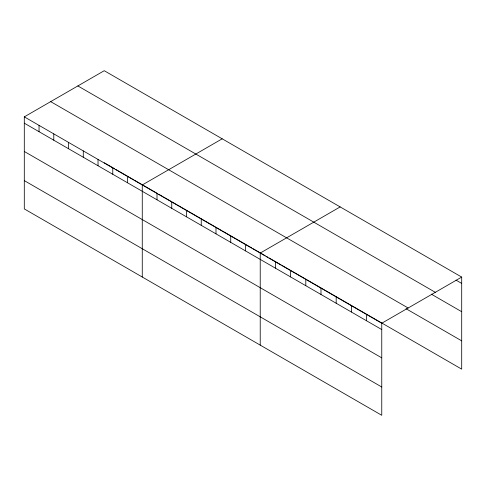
<?xml version="1.0" encoding="UTF-8"?>
<svg xmlns="http://www.w3.org/2000/svg" width="486" height="486" viewBox="0 0 486 486"><rect width="100%" height="100%" fill="white"/><g stroke="black" fill="none" stroke-linecap="round" stroke-linejoin="round"><path stroke-width="0.73" d="M24.3 116.859L381.759 323.239L381.759 415.293L24.3 208.913L24.3 116.859L104.241 70.707L461.7 277.087L461.7 369.141L325.42 290.458M222.199 138.814L142.264 184.966L142.264 277.02M340.164 206.915L260.223 253.066L260.223 345.127M381.759 323.239L461.7 277.087M456.002 280.124L461.7 283.411M77.857 85.937L435.322 292.317M431.313 294.158L461.7 311.702M50.678 101.629L408.143 308.009M405.998 308.689L461.7 340.85M104.241 162.761L114.496 168.685M115.777 169.426L133.729 179.79M134.367 180.16L157.452 193.483M158.734 194.224L163.217 196.818M163.861 197.188L170.914 201.259M172.196 202L177.323 204.958M177.967 205.329L222.199 230.868M222.843 231.239L251.693 247.896M252.975 248.638L265.156 255.666M266.437 256.408L267.719 257.149M269.001 257.89L281.181 264.919M282.463 265.66L324.776 290.087M24.3 123.183L381.759 329.563M24.3 151.474L381.759 357.854M24.3 180.622L381.759 387.002M366.572 314.466L366.572 320.79M351.378 305.694L351.378 312.018M336.184 296.922L336.184 303.252M320.991 288.155L320.991 294.48M305.803 279.383L305.803 285.707M290.61 270.611L290.61 276.935M275.416 261.839L275.416 268.163M245.479 244.555L245.479 250.879M230.735 236.044L230.735 242.368M215.991 227.527L215.991 233.857M201.247 219.016L201.247 225.34M186.496 210.505L186.496 216.829M171.752 201.988L171.752 208.318M157.008 193.477L157.008 199.801M127.514 176.448L127.514 182.779M112.77 167.937L112.77 174.261M98.026 159.426L98.026 165.75M83.282 150.909L83.282 157.239M68.538 142.398L68.538 148.722M53.788 133.887L53.788 140.211M39.044 125.37L39.044 131.7"/></g></svg>
